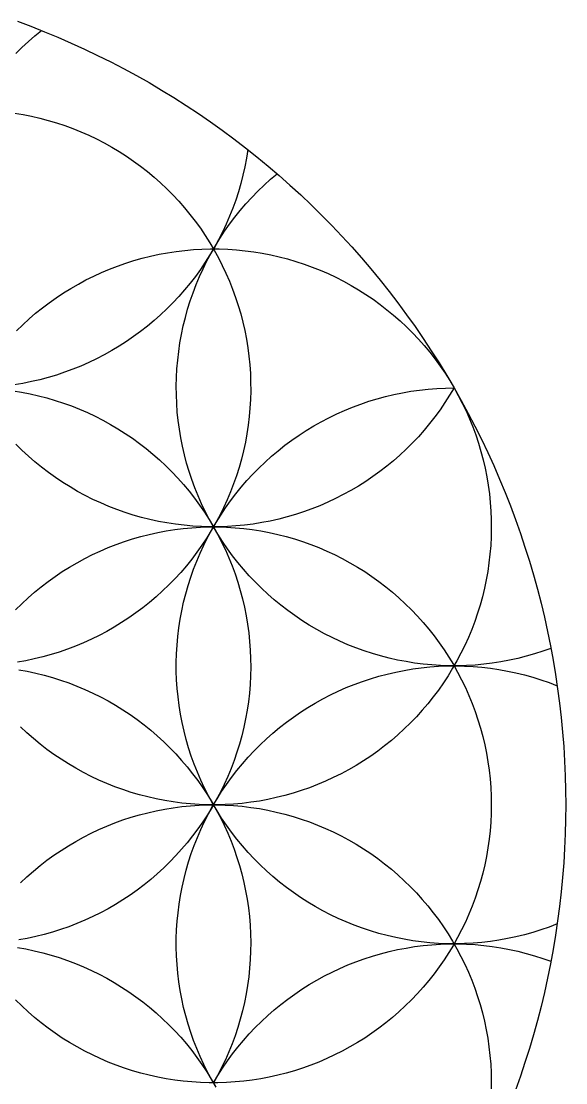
# Model space of a CAD drawing. Header units: inches. Extents: x 0 to 12, y 0 to 12.
# Drawn here: x 8.08 to 12, y 4 to 11.64 of the extents above; entities that cross this region are included whole.
import ezdxf

# ---------------------------------------------------------------- set-up
doc = ezdxf.new("R2010")
doc.units = ezdxf.units.IN
doc.header["$MEASUREMENT"] = 0
doc.layers.add('CUT', color=7, linetype='CONTINUOUS')

msp = doc.modelspace()

# ---------------------------------------------------------------- linework, layer by layer
at = {"layer": 'CUT'}
for points in [[(8.0521, 11.6382), (8.1502, 11.6015), (8.2476, 11.5631), (8.3444, 11.523), (8.4404, 11.4813), (8.5357, 11.4378), (8.6302, 11.3928), (8.7239, 11.346), (8.8168, 11.2977), (8.9089, 11.2477), (9, 11.1962), (9.0902, 11.143), (9.1795, 11.0883), (9.2678, 11.032), (9.3552, 10.9742), (9.4415, 10.9149), (9.5267, 10.8541), (9.6109, 10.7918), (9.694, 10.7281), (9.7759, 10.6629), (9.8567, 10.5963), (9.9364, 10.5283), (10.0148, 10.4589), (10.092, 10.3881), (10.168, 10.316), (10.2426, 10.2426), (10.316, 10.168), (10.3881, 10.092), (10.4589, 10.0148), (10.5283, 9.9364), (10.5963, 9.8567), (10.6629, 9.7759), (10.7281, 9.694), (10.7918, 9.6109), (10.8541, 9.5267), (10.9149, 9.4415), (10.9742, 9.3552), (11.032, 9.2678), (11.0883, 9.1795), (11.143, 9.0902), (11.1962, 9), (11.2477, 8.9089), (11.2977, 8.8168), (11.346, 8.7239), (11.3928, 8.6302), (11.4378, 8.5357), (11.4813, 8.4404), (11.523, 8.3444), (11.5631, 8.2476), (11.6015, 8.1502), (11.6382, 8.0521), (11.6731, 7.9534), (11.7063, 7.8541), (11.7378, 7.7542), (11.7676, 7.6538), (11.7956, 7.5529), (11.8218, 7.4515), (11.8462, 7.3497), (11.8689, 7.2475), (11.8898, 7.1449), (11.9088, 7.0419), (11.9261, 6.9386), (11.9416, 6.835), (11.9553, 6.7312), (11.9671, 6.6272), (11.9772, 6.5229), (11.9854, 6.4185), (11.9918, 6.314), (11.9963, 6.2094), (11.9991, 6.1047), (12, 6), (11.9991, 5.8953), (11.9963, 5.7906), (11.9918, 5.686), (11.9854, 5.5815), (11.9772, 5.4771), (11.9671, 5.3728), (11.9553, 5.2688), (11.9416, 5.165), (11.9261, 5.0614), (11.9088, 4.9581), (11.8898, 4.8551), (11.8689, 4.7525), (11.8462, 4.6503), (11.8218, 4.5485), (11.7956, 4.4471), (11.7676, 4.3462), (11.7378, 4.2458), (11.7063, 4.1459), (11.6731, 4.0466), (11.6382, 3.9479)], [(8.0411, 11.4054), (8.0856, 11.4491), (8.1314, 11.4913), (8.1786, 11.5321), (8.2269, 11.5714)], [(8.0316, 10.9774), (8.093, 10.9672), (8.154, 10.955), (8.2146, 10.9409), (8.2747, 10.925), (8.3343, 10.9072), (8.3933, 10.8875), (8.4517, 10.866), (8.5094, 10.8428), (8.5663, 10.8177), (8.6224, 10.7909), (8.6777, 10.7623), (8.7321, 10.7321), (8.7854, 10.7001), (8.8378, 10.6665), (8.8891, 10.6313), (8.9393, 10.5946), (8.9883, 10.5562), (9.0361, 10.5164), (9.0826, 10.4751), (9.1278, 10.4324), (9.1717, 10.3883), (9.2142, 10.3429), (9.2552, 10.2961), (9.2948, 10.2481), (9.3329, 10.1989), (9.3694, 10.1486), (9.4043, 10.0971), (9.4376, 10.0446), (9.4693, 9.991), (9.4992, 9.9365), (9.5275, 9.8811), (9.554, 9.8248), (9.5788, 9.7678), (9.6018, 9.71), (9.623, 9.6515), (9.6423, 9.5923), (9.6598, 9.5326), (9.6755, 9.4724), (9.6892, 9.4118), (9.7011, 9.3507), (9.711, 9.2893), (9.7191, 9.2276), (9.7252, 9.1657), (9.7294, 9.1036), (9.7316, 9.0415), (9.7319, 8.9793), (9.7303, 8.9171), (9.7268, 8.855), (9.7213, 8.793), (9.7139, 8.7312), (9.7046, 8.6697), (9.6934, 8.6085), (9.6802, 8.5477), (9.6652, 8.4874), (9.6484, 8.4275), (9.6296, 8.3682), (9.6091, 8.3095), (9.5867, 8.2514), (9.5625, 8.1941), (9.5366, 8.1376), (9.5089, 8.0819), (9.4794, 8.0271), (9.4483, 7.9732), (9.4156, 7.9203), (9.3812, 7.8685), (9.3452, 7.8177), (9.3076, 7.7681), (9.2686, 7.7197), (9.228, 7.6726), (9.186, 7.6267), (9.1426, 7.5821), (9.0978, 7.5389), (9.0517, 7.4972), (9.0043, 7.4569), (8.9557, 7.418), (8.9059, 7.3807), (8.855, 7.345), (8.803, 7.3109), (8.75, 7.2784), (8.6959, 7.2476), (8.641, 7.2185), (8.5851, 7.1911), (8.5284, 7.1654), (8.471, 7.1415), (8.4128, 7.1194), (8.354, 7.0992), (8.2946, 7.0807), (8.2347, 7.0642), (8.1742, 7.0495), (8.1133, 7.0367), (8.0521, 7.0258)], [(9.7115, 10.7143), (9.7017, 10.6527), (9.6899, 10.5915), (9.6762, 10.5307), (9.6606, 10.4704), (9.6432, 10.4105), (9.6239, 10.3513), (9.6028, 10.2926), (9.5798, 10.2347), (9.5551, 10.1775), (9.5286, 10.121), (9.5003, 10.0655), (9.4703, 10.0108), (9.4386, 9.9572), (9.4053, 9.9045), (9.3704, 9.8529), (9.3338, 9.8024), (9.2957, 9.753), (9.2561, 9.7049), (9.215, 9.6581), (9.1725, 9.6125), (9.1285, 9.5683), (9.0833, 9.5255), (9.0366, 9.4841), (8.9888, 9.4442), (8.9397, 9.4058), (8.8894, 9.3689), (8.838, 9.3336), (8.7856, 9.3), (8.7321, 9.268), (8.6776, 9.2376), (8.6222, 9.209), (8.566, 9.1822), (8.5089, 9.1571), (8.4511, 9.1337), (8.3926, 9.1122), (8.3335, 9.0926), (8.2738, 9.0748), (8.2135, 9.0588), (8.1528, 9.0448), (8.0916, 9.0326), (8.0302, 9.0223)], [(11.8935, 7.1255), (11.8347, 7.1047), (11.7753, 7.0857), (11.7153, 7.0686), (11.6549, 7.0533), (11.5939, 7.04), (11.5326, 7.0285), (11.471, 7.019), (11.4091, 7.0114), (11.347, 7.0057), (11.2847, 7.002), (11.2224, 7.0002), (11.16, 7.0003), (11.0977, 7.0024), (11.0354, 7.0065), (10.9734, 7.0124), (10.9115, 7.0204), (10.8499, 7.0302), (10.7886, 7.042), (10.7278, 7.0556), (10.6674, 7.0712), (10.6075, 7.0886), (10.5482, 7.1079), (10.4895, 7.129), (10.4315, 7.1519), (10.3743, 7.1767), (10.3178, 7.2032), (10.2622, 7.2315), (10.2075, 7.2614), (10.1538, 7.2931), (10.1011, 7.3264), (10.0494, 7.3614), (9.9989, 7.3979), (9.9495, 7.4361), (9.9014, 7.4757), (9.8545, 7.5168), (9.8089, 7.5594), (9.7646, 7.6033), (9.7218, 7.6486), (9.6804, 7.6953), (9.6404, 7.7432), (9.602, 7.7923), (9.5651, 7.8426), (9.5298, 7.894), (9.4961, 7.9465), (9.4641, 8), (9.4338, 8.0545), (9.4051, 8.1099), (9.3783, 8.1662), (9.3531, 8.2233), (9.3298, 8.2811), (9.3083, 8.3397), (9.2886, 8.3988), (9.2708, 8.4586), (9.2549, 8.5189), (9.2408, 8.5797), (9.2287, 8.6408), (9.2184, 8.7024), (9.2101, 8.7642), (9.2037, 8.8262), (9.1993, 8.8884), (9.1968, 8.9507), (9.1962, 9.0131), (9.1976, 9.0755), (9.2009, 9.1377), (9.2062, 9.1999), (9.2134, 9.2618), (9.2225, 9.3235), (9.2335, 9.3849), (9.2465, 9.4459), (9.2614, 9.5065), (9.2781, 9.5666), (9.2967, 9.6261), (9.3171, 9.685), (9.3394, 9.7433), (9.3635, 9.8008), (9.3893, 9.8576), (9.417, 9.9135), (9.4463, 9.9685), (9.4774, 10.0226), (9.5101, 10.0757), (9.5444, 10.1278), (9.5804, 10.1787), (9.6179, 10.2285), (9.657, 10.2771), (9.6976, 10.3245), (9.7396, 10.3706), (9.7831, 10.4153), (9.8279, 10.4587), (9.874, 10.5007), (9.9215, 10.5412)], [(8.0462, 9.4105), (8.0908, 9.454), (8.1367, 9.496), (8.1838, 9.5365), (8.2322, 9.5756), (8.2818, 9.6131), (8.3326, 9.6491), (8.3844, 9.6835), (8.4373, 9.7163), (8.4912, 9.7474), (8.546, 9.7768), (8.6017, 9.8045), (8.6582, 9.8304), (8.7155, 9.8546), (8.7736, 9.877), (8.8323, 9.8976), (8.8916, 9.9163), (8.9515, 9.9332), (9.0118, 9.9482), (9.0726, 9.9613), (9.1338, 9.9725), (9.1953, 9.9819), (9.2571, 9.9893), (9.3191, 9.9947), (9.3812, 9.9983), (9.4434, 9.9999), (9.5056, 9.9996), (9.5677, 9.9973), (9.6298, 9.9931), (9.6917, 9.987), (9.7534, 9.979), (9.8148, 9.969), (9.8759, 9.9572), (9.9365, 9.9434), (9.9967, 9.9278), (10.0564, 9.9103), (10.1156, 9.8909), (10.1741, 9.8697), (10.2319, 9.8468), (10.2889, 9.822), (10.3452, 9.7955), (10.4006, 9.7672), (10.4551, 9.7372), (10.5087, 9.7056), (10.5612, 9.6722), (10.6127, 9.6373), (10.663, 9.6008), (10.7122, 9.5627), (10.7602, 9.5232), (10.807, 9.4821), (10.8524, 9.4396), (10.8965, 9.3958), (10.9392, 9.3505), (10.9805, 9.304), (11.0203, 9.2562), (11.0587, 9.2072), (11.0954, 9.157), (11.1306, 9.1057), (11.1642, 9.0534), (11.1962, 9), (11.2264, 8.9456), (11.255, 8.8904), (11.2818, 8.8343), (11.3069, 8.7773), (11.3301, 8.7196), (11.3516, 8.6613), (11.3713, 8.6022), (11.3891, 8.5426), (11.405, 8.4825), (11.4191, 8.4219), (11.4313, 8.3609), (11.4415, 8.2995), (11.4499, 8.2379), (11.4563, 8.176), (11.4609, 8.114), (11.4634, 8.0518), (11.4641, 7.9896), (11.4628, 7.9274), (11.4596, 7.8653), (11.4544, 7.8033), (11.4473, 7.7415), (11.4383, 7.68), (11.4274, 7.6187), (11.4146, 7.5578), (11.3999, 7.4974), (11.3834, 7.4374), (11.3649, 7.378), (11.3447, 7.3192), (11.3226, 7.2611), (11.2987, 7.2036), (11.273, 7.1469), (11.2456, 7.0911), (11.2165, 7.0361), (11.1857, 6.9821), (11.1532, 6.929), (11.1191, 6.877), (11.0834, 6.8261), (11.0461, 6.7763), (11.0072, 6.7277), (10.9669, 6.6803), (10.9252, 6.6342), (10.882, 6.5895), (10.8374, 6.546), (10.7915, 6.504), (10.7444, 6.4635), (10.696, 6.4244), (10.6464, 6.3869), (10.5956, 6.3509), (10.5438, 6.3165), (10.4909, 6.2837), (10.437, 6.2526), (10.3822, 6.2232), (10.3265, 6.1955), (10.27, 6.1696), (10.2127, 6.1454), (10.1546, 6.123), (10.0959, 6.1024), (10.0366, 6.0837), (9.9767, 6.0668), (9.9164, 6.0518), (9.8556, 6.0387), (9.7944, 6.0275), (9.7329, 6.0181), (9.6711, 6.0107), (9.6091, 6.0053), (9.547, 6.0017), (9.4848, 6.0001), (9.4226, 6.0004), (9.3605, 6.0027), (9.2984, 6.0069), (9.2365, 6.013), (9.1748, 6.021), (9.1134, 6.031), (9.0523, 6.0428), (8.9917, 6.0566), (8.9315, 6.0722), (8.8718, 6.0897), (8.8126, 6.1091), (8.7541, 6.1303), (8.6963, 6.1532), (8.6393, 6.178), (8.583, 6.2045), (8.5276, 6.2328), (8.4731, 6.2628), (8.4195, 6.2944), (8.367, 6.3278), (8.3155, 6.3627), (8.2652, 6.3992), (8.216, 6.4373), (8.168, 6.4768), (8.1212, 6.5179), (8.0758, 6.5604)], [(8.0213, 8.979), (8.0828, 8.969), (8.1438, 8.9572), (8.2045, 8.9434), (8.2647, 8.9278), (8.3244, 8.9103), (8.3835, 8.8909), (8.442, 8.8697), (8.4998, 8.8468), (8.5569, 8.822), (8.6131, 8.7955), (8.6686, 8.7672), (8.7231, 8.7372), (8.7766, 8.7056), (8.8291, 8.6722), (8.8806, 8.6373), (8.931, 8.6008), (8.9802, 8.5627), (9.0282, 8.5232), (9.0749, 8.4821), (9.1204, 8.4396), (9.1645, 8.3958), (9.2072, 8.3505), (9.2485, 8.304), (9.2883, 8.2562), (9.3266, 8.2072), (9.3634, 8.157), (9.3986, 8.1057), (9.4322, 8.0534), (9.4641, 8), (9.4944, 7.9456), (9.5229, 7.8904), (9.5497, 7.8343), (9.5748, 7.7773), (9.5981, 7.7196), (9.6196, 7.6613), (9.6392, 7.6022), (9.657, 7.5426), (9.673, 7.4825), (9.687, 7.4219), (9.6992, 7.3609), (9.7095, 7.2995), (9.7179, 7.2379), (9.7243, 7.176), (9.7288, 7.114), (9.7314, 7.0518), (9.732, 6.9896), (9.7307, 6.9274), (9.7275, 6.8653), (9.7224, 6.8033), (9.7153, 6.7415), (9.7063, 6.68), (9.6954, 6.6187), (9.6826, 6.5578), (9.6679, 6.4974), (9.6513, 6.4374), (9.6329, 6.378), (9.6126, 6.3192), (9.5905, 6.2611), (9.5667, 6.2036), (9.541, 6.1469), (9.5136, 6.0911), (9.4845, 6.0361), (9.4536, 5.9821), (9.4212, 5.929), (9.387, 5.877), (9.3513, 5.8261), (9.314, 5.7763), (9.2752, 5.7277), (9.2349, 5.6803), (9.1931, 5.6342), (9.1499, 5.5895), (9.1054, 5.546), (9.0595, 5.504), (9.0123, 5.4635), (8.9639, 5.4244), (8.9143, 5.3869), (8.8636, 5.3509), (8.8117, 5.3165), (8.7589, 5.2837), (8.705, 5.2526), (8.6502, 5.2232), (8.5945, 5.1955), (8.5379, 5.1696), (8.4806, 5.1454), (8.4226, 5.123), (8.3639, 5.1024), (8.3046, 5.0837), (8.2447, 5.0668), (8.1843, 5.0518), (8.1235, 5.0387), (8.0623, 5.0275)], [(11.1962, 9), (11.1641, 8.9465), (11.1305, 8.894), (11.0952, 8.8427), (11.0584, 8.7924), (11.02, 8.7433), (10.98, 8.6954), (10.9387, 8.6488), (10.8958, 8.6035), (10.8516, 8.5596), (10.8061, 8.517), (10.7592, 8.476), (10.7111, 8.4363), (10.6617, 8.3982), (10.6113, 8.3617), (10.5596, 8.3267), (10.507, 8.2934), (10.4533, 8.2617), (10.3986, 8.2318), (10.3431, 8.2035), (10.2867, 8.177), (10.2295, 8.1522), (10.1715, 8.1293), (10.1129, 8.1082), (10.0536, 8.0889), (9.9938, 8.0714), (9.9334, 8.0558), (9.8726, 8.0422), (9.8114, 8.0304), (9.7498, 8.0205), (9.688, 8.0126), (9.626, 8.0066), (9.5638, 8.0025), (9.5015, 8.0003), (9.4392, 8.0002), (9.3769, 8.0019), (9.3146, 8.0056), (9.2526, 8.0112), (9.1907, 8.0188), (9.1291, 8.0283), (9.0678, 8.0397), (9.0069, 8.053), (8.9465, 8.0682), (8.8865, 8.0852), (8.8271, 8.1041), (8.7683, 8.1249), (8.7103, 8.1475), (8.6529, 8.1719), (8.5963, 8.1981), (8.5406, 8.226), (8.4858, 8.2556), (8.4319, 8.287), (8.379, 8.32), (8.3272, 8.3546), (8.2764, 8.3908), (8.2269, 8.4286), (8.1785, 8.4679), (8.1314, 8.5087), (8.0856, 8.551), (8.0411, 8.5946)], [(11.9385, 5.1429), (11.8802, 5.1206), (11.8213, 5.1002), (11.7618, 5.0817), (11.7018, 5.065), (11.6412, 5.0502), (11.5803, 5.0372), (11.5189, 5.0262), (11.4572, 5.0171), (11.3953, 5.0099), (11.3332, 5.0047), (11.271, 5.0014), (11.2087, 5), (11.1463, 5.0006), (11.084, 5.0031), (11.0219, 5.0076), (10.9599, 5.014), (10.8981, 5.0223), (10.8366, 5.0326), (10.7755, 5.0447), (10.7148, 5.0588), (10.6545, 5.0747), (10.5948, 5.0926), (10.5356, 5.1122), (10.4771, 5.1337), (10.4193, 5.157), (10.3623, 5.1821), (10.306, 5.209), (10.2506, 5.2376), (10.1962, 5.2679), (10.1427, 5.2999), (10.0902, 5.3336), (10.0388, 5.3689), (9.9886, 5.4057), (9.9395, 5.4441), (9.8916, 5.484), (9.845, 5.5254), (9.7997, 5.5682), (9.7558, 5.6125), (9.7132, 5.658), (9.6721, 5.7049), (9.6325, 5.753), (9.5944, 5.8023), (9.5579, 5.8528), (9.5229, 5.9044), (9.4896, 5.9571), (9.4579, 6.0108), (9.4279, 6.0654), (9.3997, 6.121), (9.3731, 6.1774), (9.3484, 6.2346), (9.3254, 6.2926), (9.3043, 6.3512), (9.285, 6.4105), (9.2676, 6.4703), (9.252, 6.5307), (9.2383, 6.5915), (9.2265, 6.6527), (9.2167, 6.7142), (9.2087, 6.7761), (9.2027, 6.8381), (9.1986, 6.9003), (9.1965, 6.9626), (9.1963, 7.0249), (9.1981, 7.0872), (9.2017, 7.1494), (9.2074, 7.2115), (9.2149, 7.2734), (9.2244, 7.335), (9.2358, 7.3963), (9.2491, 7.4572), (9.2643, 7.5176), (9.2814, 7.5776), (9.3003, 7.637), (9.3211, 7.6957), (9.3437, 7.7538), (9.368, 7.8112), (9.3942, 7.8678), (9.4221, 7.9235), (9.4518, 7.9783), (9.4831, 8.0322), (9.5161, 8.0851), (9.5507, 8.1369), (9.587, 8.1876), (9.6247, 8.2372), (9.6641, 8.2856), (9.7049, 8.3327), (9.7471, 8.3785), (9.7908, 8.423), (9.8358, 8.4661), (9.8821, 8.5078), (9.9298, 8.548), (9.9786, 8.5867), (10.0287, 8.6239), (10.0798, 8.6595), (10.1321, 8.6934), (10.1854, 8.7258), (10.2396, 8.7564), (10.2948, 8.7854), (10.3509, 8.8126), (10.4078, 8.8381), (10.4655, 8.8617), (10.5238, 8.8836), (10.5829, 8.9036), (10.6425, 8.9218), (10.7026, 8.9382), (10.7633, 8.9526), (10.8243, 8.9651), (10.8857, 8.9758), (10.9475, 8.9845), (11.0094, 8.9913), (11.0716, 8.9961), (11.1338, 8.999), (11.1962, 9)], [(8.0389, 7.4032), (8.0833, 7.4468), (8.1289, 7.4891), (8.1759, 7.5299), (8.2241, 7.5692), (8.2735, 7.607), (8.324, 7.6432), (8.3757, 7.6779), (8.4284, 7.7109), (8.4821, 7.7423), (8.5368, 7.772), (8.5923, 7.8), (8.6487, 7.8262), (8.7059, 7.8507), (8.7638, 7.8734), (8.8225, 7.8943), (8.8817, 7.9133), (8.9415, 7.9305), (9.0017, 7.9458), (9.0625, 7.9593), (9.1236, 7.9708), (9.1851, 7.9804), (9.2468, 7.9882), (9.3087, 7.994), (9.3708, 7.9978), (9.433, 7.9998), (9.4952, 7.9998), (9.5574, 7.9978), (9.6195, 7.994), (9.6814, 7.9882), (9.7431, 7.9804), (9.8046, 7.9708), (9.8657, 7.9593), (9.9265, 7.9458), (9.9867, 7.9305), (10.0465, 7.9133), (10.1058, 7.8943), (10.1644, 7.8734), (10.2223, 7.8507), (10.2795, 7.8262), (10.3359, 7.8), (10.3914, 7.772), (10.4461, 7.7423), (10.4998, 7.7109), (10.5525, 7.6779), (10.6042, 7.6432), (10.6547, 7.607), (10.7041, 7.5692), (10.7523, 7.5299), (10.7993, 7.4891), (10.8449, 7.4468), (10.8893, 7.4032), (10.9322, 7.3582), (10.9737, 7.3119), (11.0138, 7.2643), (11.0524, 7.2155), (11.0894, 7.1655), (11.1249, 7.1144), (11.1587, 7.0622), (11.1909, 7.009), (11.2215, 6.9548), (11.2503, 6.8997), (11.2774, 6.8437), (11.3028, 6.7869), (11.3264, 6.7293), (11.3482, 6.671), (11.3681, 6.6121), (11.3862, 6.5526), (11.4025, 6.4926), (11.4169, 6.432), (11.4294, 6.3711), (11.44, 6.3098), (11.4486, 6.2482), (11.4554, 6.1864), (11.4602, 6.1243), (11.4631, 6.0622), (11.4641, 6), (11.4631, 5.9378), (11.4602, 5.8757), (11.4554, 5.8136), (11.4486, 5.7518), (11.44, 5.6902), (11.4294, 5.6289), (11.4169, 5.568), (11.4025, 5.5074), (11.3862, 5.4474), (11.3681, 5.3879), (11.3482, 5.329), (11.3264, 5.2707), (11.3028, 5.2131), (11.2774, 5.1563), (11.2503, 5.1003), (11.2215, 5.0452), (11.1909, 4.991), (11.1587, 4.9378), (11.1249, 4.8856), (11.0894, 4.8345), (11.0524, 4.7845), (11.0138, 4.7357), (10.9737, 4.6881), (10.9322, 4.6418), (10.8893, 4.5968), (10.8449, 4.5532), (10.7993, 4.5109), (10.7523, 4.4701), (10.7041, 4.4308), (10.6547, 4.393), (10.6042, 4.3568), (10.5525, 4.3221), (10.4998, 4.2891), (10.4461, 4.2577), (10.3914, 4.228), (10.3359, 4.2), (10.2795, 4.1738), (10.2223, 4.1493), (10.1644, 4.1266), (10.1058, 4.1057), (10.0465, 4.0867), (9.9867, 4.0695), (9.9265, 4.0542), (9.8657, 4.0407), (9.8046, 4.0292), (9.7431, 4.0196), (9.6814, 4.0118), (9.6195, 4.006), (9.5574, 4.0022), (9.4952, 4.0002), (9.433, 4.0002), (9.3708, 4.0022), (9.3087, 4.006), (9.2468, 4.0118), (9.1851, 4.0196), (9.1236, 4.0292), (9.0625, 4.0407), (9.0017, 4.0542), (8.9415, 4.0695), (8.8817, 4.0867), (8.8225, 4.1057), (8.7638, 4.1266), (8.7059, 4.1493), (8.6487, 4.1738), (8.5923, 4.2), (8.5368, 4.228), (8.4821, 4.2577), (8.4284, 4.2891), (8.3757, 4.3221), (8.324, 4.3568), (8.2735, 4.393), (8.2241, 4.4308), (8.1759, 4.4701), (8.1289, 4.5109), (8.0833, 4.5532), (8.0389, 4.5968)], [(8.0623, 6.9725), (8.1235, 6.9613), (8.1843, 6.9482), (8.2447, 6.9332), (8.3046, 6.9163), (8.3639, 6.8976), (8.4226, 6.877), (8.4806, 6.8546), (8.5379, 6.8304), (8.5945, 6.8045), (8.6502, 6.7768), (8.705, 6.7474), (8.7589, 6.7163), (8.8117, 6.6835), (8.8636, 6.6491), (8.9143, 6.6131), (8.9639, 6.5756), (9.0123, 6.5365), (9.0595, 6.496), (9.1054, 6.454), (9.1499, 6.4105), (9.1931, 6.3658), (9.2349, 6.3197), (9.2752, 6.2723), (9.314, 6.2237), (9.3513, 6.1739), (9.387, 6.123), (9.4212, 6.071), (9.4536, 6.0179), (9.4845, 5.9639), (9.5136, 5.9089), (9.541, 5.8531), (9.5667, 5.7964), (9.5905, 5.7389), (9.6126, 5.6808), (9.6329, 5.622), (9.6513, 5.5626), (9.6679, 5.5026), (9.6826, 5.4422), (9.6954, 5.3813), (9.7063, 5.32), (9.7153, 5.2585), (9.7224, 5.1967), (9.7275, 5.1347), (9.7307, 5.0726), (9.732, 5.0104), (9.7314, 4.9482), (9.7288, 4.886), (9.7243, 4.824), (9.7179, 4.7621), (9.7095, 4.7005), (9.6992, 4.6391), (9.687, 4.5781), (9.673, 4.5175), (9.657, 4.4574), (9.6392, 4.3978), (9.6196, 4.3387), (9.5981, 4.2804), (9.5748, 4.2227), (9.5497, 4.1657), (9.5229, 4.1096), (9.4944, 4.0544), (9.4641, 4)], [(9.4831, 3.9678), (9.4518, 4.0217), (9.4221, 4.0765), (9.3942, 4.1322), (9.368, 4.1888), (9.3437, 4.2462), (9.3211, 4.3043), (9.3003, 4.363), (9.2814, 4.4224), (9.2643, 4.4824), (9.2491, 4.5428), (9.2358, 4.6037), (9.2244, 4.665), (9.2149, 4.7266), (9.2074, 4.7885), (9.2017, 4.8506), (9.1981, 4.9128), (9.1963, 4.9751), (9.1965, 5.0374), (9.1986, 5.0997), (9.2027, 5.1619), (9.2087, 5.2239), (9.2167, 5.2858), (9.2265, 5.3473), (9.2383, 5.4085), (9.252, 5.4693), (9.2676, 5.5297), (9.285, 5.5895), (9.3043, 5.6488), (9.3254, 5.7074), (9.3484, 5.7654), (9.3731, 5.8226), (9.3997, 5.879), (9.4279, 5.9346), (9.4579, 5.9892), (9.4896, 6.0429), (9.5229, 6.0956), (9.5579, 6.1472), (9.5944, 6.1977), (9.6325, 6.247), (9.6721, 6.2951), (9.7132, 6.342), (9.7558, 6.3875), (9.7997, 6.4318), (9.845, 6.4746), (9.8916, 6.516), (9.9395, 6.5559), (9.9886, 6.5943), (10.0388, 6.6311), (10.0902, 6.6664), (10.1427, 6.7001), (10.1962, 6.7321), (10.2506, 6.7624), (10.306, 6.791), (10.3623, 6.8179), (10.4193, 6.843), (10.4771, 6.8663), (10.5356, 6.8878), (10.5948, 6.9074), (10.6545, 6.9253), (10.7148, 6.9412), (10.7755, 6.9553), (10.8366, 6.9674), (10.8981, 6.9777), (10.9599, 6.986), (11.0219, 6.9924), (11.084, 6.9969), (11.1463, 6.9994), (11.2087, 7), (11.271, 6.9986), (11.3332, 6.9953), (11.3953, 6.9901), (11.4572, 6.9829), (11.5189, 6.9738), (11.5803, 6.9628), (11.6412, 6.9498), (11.7018, 6.935), (11.7618, 6.9183), (11.8213, 6.8998), (11.8802, 6.8794), (11.9385, 6.8571)], [(8.0758, 5.4396), (8.1212, 5.4821), (8.168, 5.5232), (8.216, 5.5627), (8.2652, 5.6008), (8.3155, 5.6373), (8.367, 5.6722), (8.4195, 5.7056), (8.4731, 5.7372), (8.5276, 5.7672), (8.583, 5.7955), (8.6393, 5.822), (8.6963, 5.8468), (8.7541, 5.8697), (8.8126, 5.8909), (8.8718, 5.9103), (8.9315, 5.9278), (8.9917, 5.9434), (9.0523, 5.9572), (9.1134, 5.969), (9.1748, 5.979), (9.2365, 5.987), (9.2984, 5.9931), (9.3605, 5.9973), (9.4226, 5.9996), (9.4848, 5.9999), (9.547, 5.9983), (9.6091, 5.9947), (9.6711, 5.9893), (9.7329, 5.9819), (9.7944, 5.9725), (9.8556, 5.9613), (9.9164, 5.9482), (9.9767, 5.9332), (10.0366, 5.9163), (10.0959, 5.8976), (10.1546, 5.877), (10.2127, 5.8546), (10.27, 5.8304), (10.3265, 5.8045), (10.3822, 5.7768), (10.437, 5.7474), (10.4909, 5.7163), (10.5438, 5.6835), (10.5956, 5.6491), (10.6464, 5.6131), (10.696, 5.5756), (10.7444, 5.5365), (10.7915, 5.496), (10.8374, 5.454), (10.882, 5.4105), (10.9252, 5.3658), (10.9669, 5.3197), (11.0072, 5.2723), (11.0461, 5.2237), (11.0834, 5.1739), (11.1191, 5.123), (11.1532, 5.071), (11.1857, 5.0179), (11.2165, 4.9639), (11.2456, 4.9089), (11.273, 4.8531), (11.2987, 4.7964), (11.3226, 4.7389), (11.3447, 4.6808), (11.3649, 4.622), (11.3834, 4.5626), (11.3999, 4.5026), (11.4146, 4.4422), (11.4274, 4.3813), (11.4383, 4.32), (11.4473, 4.2585), (11.4544, 4.1967), (11.4596, 4.1347), (11.4628, 4.0726), (11.4641, 4.0104), (11.4634, 3.9482)], [(8.0521, 4.9742), (8.1133, 4.9633), (8.1742, 4.9505), (8.2347, 4.9358), (8.2946, 4.9193), (8.354, 4.9008), (8.4128, 4.8806), (8.471, 4.8585), (8.5284, 4.8346), (8.5851, 4.8089), (8.641, 4.7815), (8.6959, 4.7524), (8.75, 4.7216), (8.803, 4.6891), (8.855, 4.655), (8.9059, 4.6193), (8.9557, 4.582), (9.0043, 4.5431), (9.0517, 4.5028), (9.0978, 4.4611), (9.1426, 4.4179), (9.186, 4.3733), (9.228, 4.3274), (9.2686, 4.2803), (9.3076, 4.2319), (9.3452, 4.1823), (9.3812, 4.1315), (9.4156, 4.0797), (9.4483, 4.0268), (9.4794, 3.9729)], [(9.4641, 4), (9.4961, 4.0535), (9.5298, 4.106), (9.5651, 4.1574), (9.602, 4.2077), (9.6404, 4.2568), (9.6804, 4.3047), (9.7218, 4.3514), (9.7646, 4.3967), (9.8089, 4.4406), (9.8545, 4.4832), (9.9014, 4.5243), (9.9495, 4.5639), (9.9989, 4.6021), (10.0494, 4.6386), (10.1011, 4.6736), (10.1538, 4.7069), (10.2075, 4.7386), (10.2622, 4.7685), (10.3178, 4.7968), (10.3743, 4.8233), (10.4315, 4.8481), (10.4895, 4.871), (10.5482, 4.8921), (10.6075, 4.9114), (10.6674, 4.9288), (10.7278, 4.9444), (10.7886, 4.958), (10.8499, 4.9698), (10.9115, 4.9796), (10.9734, 4.9876), (11.0354, 4.9935), (11.0977, 4.9976), (11.16, 4.9997), (11.2224, 4.9998), (11.2847, 4.998), (11.347, 4.9943), (11.4091, 4.9886), (11.471, 4.981), (11.5326, 4.9715), (11.5939, 4.96), (11.6549, 4.9467), (11.7153, 4.9314), (11.7753, 4.9143), (11.8347, 4.8953), (11.8935, 4.8745)]]:
    msp.add_lwpolyline(points, dxfattribs=at)

doc.saveas('drawing.dxf')
